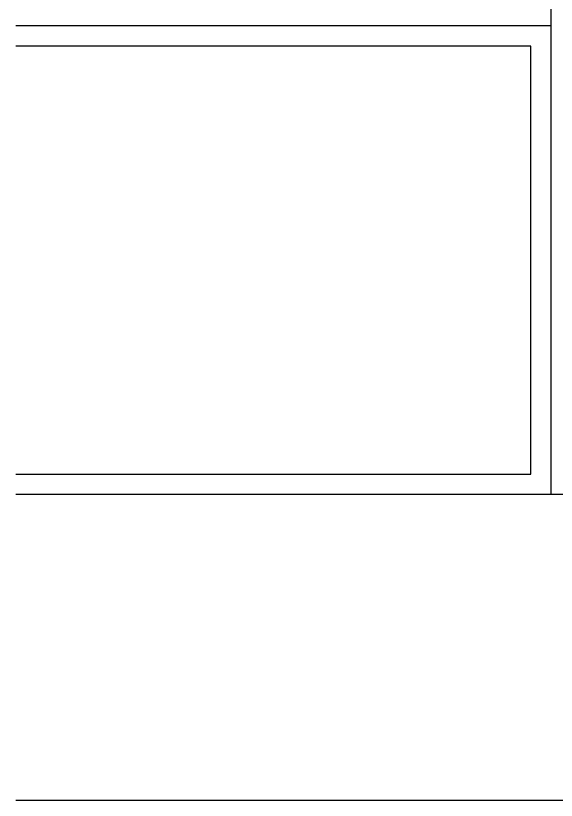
# Model space of a CAD drawing. Header units: metres. Extents: x 186 to 5383, y 145 to 6983.
# Drawn here: x 669 to 1199, y 3556 to 4326 of the extents above; entities that cross this region are included whole.
import ezdxf

# ---------------------------------------------------------------- set-up
doc = ezdxf.new("R2010")
doc.units = ezdxf.units.M
for name, color, linetype in [('2', 2, 'Continuous'), ('3', 3, 'Continuous'), ('4', 4, 'Continuous')]:
    doc.layers.add(name, color=color, linetype=linetype)

msp = doc.modelspace()

# ---------------------------------------------------------------- linework, layer by layer
at = {"layer": '2'}
msp.add_line((668.72, 3555.62), (2969.56, 3555.62), dxfattribs=at)
at = {"layer": '3'}
msp.add_lwpolyline([(668.72, 3875.62), (1174.14, 3875.62), (1174.14, 4295.62), (668.72, 4295.62)], dxfattribs=at)
at = {"layer": '4'}
for p, q in [((1194.14, 4315.62), (668.72, 4315.62)), ((1194.14, 3855.62), (668.72, 3855.62))]:
    msp.add_line(p, q, dxfattribs=at)
msp.add_lwpolyline([(1877.62, 6155.62), (2394.14, 6155.62), (2394.14, 3855.62), (1194.14, 3855.62), (1194.14, 6155.62), (1710.66, 6155.62)], dxfattribs=at)

doc.saveas('drawing.dxf')
